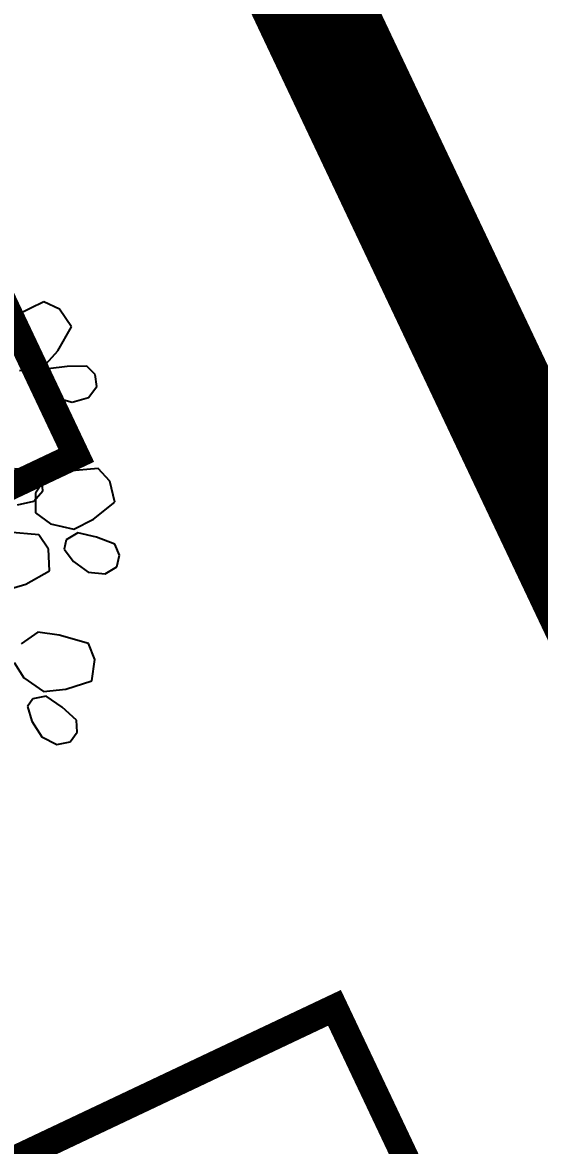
# Model space of a CAD drawing. Extents: x -809667 to 586099, y 3084146 to 3634412.
# Drawn here: x 381291.748 to 381292.518, y 3084300.04 to 3084301.712 of the extents above; entities that cross this region are included whole.
import ezdxf
from ezdxf.enums import TextEntityAlignment as Align

# ---------------------------------------------------------------- set-up
doc = ezdxf.new("R2010")
doc.units = 0
doc.header["$LTSCALE"] = 0.5
doc.header["$PDSIZE"] = 0.2
doc.layers.get('0').update_dxf_attribs({"linetype": 'CONTINUOUS'})
for name, color, linetype in [('EQUIP-箱柜', 3, 'CONTINUOUS'), ('WIRE-动力', 2, 'CONTINUOUS'), ('文字', 7, 'CONTINUOUS')]:
    doc.layers.add(name, color=color, linetype=linetype)
doc.styles.add('_TEL_ATTDEF', font='GBENOR', dxfattribs={"width": 0.8, "height": 3, "bigfont": 'GBCBIG'})
doc.styles.add('_TEL_DIM', font='SIMPLEX', dxfattribs={"width": 0.8, "height": 3.5, "bigfont": 'HZTXT'})

# ---------------------------------------------------------------- blocks, each defined once
blk = doc.blocks.new('紫薇')
at = {"color": 0}
for p, q in [((-496.477165334858, 62.51432237122208), (-483.9970516460016, 74.67645559739321)), ((-483.9970516460016, 74.67645559739321), (-453.7107517430559, 70.5087505793199)), ((-502.4300945606083, 41.74313271138817), (-496.477165334858, 62.51432237122208)), ((-481.804159373045, 23.48309572879225), (-502.4300945606083, 41.74313271138817)), ((-462.5097384359688, 12.34605309274048), (-481.804159373045, 23.48309572879225)), ((-438.7506184345111, 16.78740234766155), (-462.5097384359688, 12.34605309274048)), ((-504.3884730013087, -0.3970384830608964), (-485.8250191956758, 5.530373609624803)), ((-485.8250191956758, 5.530373609624803), (-466.8177215885371, 9.083453313447535)), ((-466.8177215885371, 9.083453313447535), (-455.5387187488377, 1.36266568209976)), ((-455.5387187488377, 1.36266568209976), (-453.7633612407371, -8.134658141992986)), ((-509.740851091221, -11.22676700633019), (-504.3884730013087, -0.3970384830608964)), ((-507.5216543423012, -23.09842105861753), (-509.740851091221, -11.22676700633019)), ((-453.7633612407371, -8.134658141992986), (-463.8675617240369, -19.85265621636063)), ((-463.8675617240369, -19.85265621636063), (-479.1674278592691, -30.08459436614066)), ((-496.2426474858075, -30.81920793931931), (-507.5216543423012, -23.09842105861753)), ((-479.1674278592691, -30.08459436614066), (-496.2426474858075, -30.81920793931931)), ((-421.0999644296244, -82.57756373751909), (-402.9033717894927, -75.60475601162761)), ((-425.8282303381711, -93.69396930094808), (-421.0999644296244, -82.57756373751909)), ((-482.7849862324074, -101.6918351063505), (-453.0383039368317, -94.63743085507303)), ((-453.0383039368317, -94.63743085507303), (-431.511744979769, -92.67271497752517)), ((-431.511744979769, -92.67271497752517), (-415.1740482570603, -105.2847647396848)), ((-422.9379449617118, -105.4203180307522), (-425.8282303381711, -93.69396930094808)), ((-490.0288763958961, -117.5410236520693), (-482.7849862324074, -101.6918351063505)), ((-411.2383886855096, -112.4876321377233), (-422.9379449617118, -105.4203180307522)), ((-415.1740482570603, -105.2847647396848), (-409.1115113096312, -124.2589275641367)), ((-394.2325142426416, -110.783807954751), (-411.2383886855096, -112.4876321377233)), ((-488.0763984220102, -139.060027253814), (-490.0288763958961, -117.5410236520693)), ((-409.1115113096312, -124.2589275641367), (-419.6820057341829, -139.3268727241084)), ((-405.2236754046753, -146.2271816181019), (-377.1062859753147, -134.2254259726033)), ((-462.2470004698262, -148.6360574541613), (-488.0763984220102, -139.060027253814)), ((-419.6820057341829, -139.3268727241084), (-440.2323249252513, -152.0510916626081)), ((-409.6718976320699, -163.0760403713211), (-405.2236754046753, -146.2271816181019)), ((-440.2323249252513, -152.0510916626081), (-462.2470004698262, -148.6360574541613)), ((-459.511069342494, -166.82897437457), (-443.0708125997335, -156.6495983628556)), ((-443.0708125997335, -156.6495983628556), (-429.7643854878843, -159.7745726415887)), ((-474.679746276699, -179.0620145248249), (-459.511069342494, -166.82897437457)), ((-424.6780848316848, -167.9892302555963), (-429.866942034103, -182.5659962641075)), ((-429.7643854878843, -159.7745726415887), (-424.6780848316848, -167.9892302555963)), ((-404.0947329038754, -183.9512630002573), (-409.6718976320699, -163.0760403713211)), ((-475.7585410308093, -191.0939376065508), (-474.679746276699, -179.0620145248249)), ((-469.4006656007841, -201.3622589940205), (-475.7585410308093, -191.0939376065508)), ((-429.866942034103, -182.5659962641075), (-440.4374399334192, -197.6339435754344)), ((-377.0146202072501, -189.0035544866696), (-404.0947329038754, -183.9512630002573)), ((-354.73974118568, -188.6318522458896), (-377.0146202072501, -189.0035544866696)), ((-456.0942350141704, -204.4872311213985), (-469.4006656007841, -201.3622589940205)), ((-440.4374399334192, -197.6339435754344), (-456.0942350141704, -204.4872311213985)), ((-417.9431936983019, -265.7125198049471), (-392.7535832868889, -248.3887426694855)), ((-392.7535832868889, -248.3887426694855), (-373.3904021009803, -238.7804096499458)), ((-373.3904021009803, -238.7804096499458), (-353.5999557450414, -244.6389390239492)), ((-418.9725328311324, -283.108242935501), (-417.9431936983019, -265.7125198049471)), ((-341.0925502087921, -260.1417779857293), (-345.5060730949044, -278.0107214199379)), ((-345.5060730949044, -278.0107214199379), (-360.0721569964662, -297.2993337651715)), ((-409.3783406261355, -302.468799800612), (-418.9725328311324, -283.108242935501)), ((-381.8338832287118, -302.0675272783265), (-409.3783406261355, -302.468799800612)), ((-360.0721569964662, -297.2993337651715), (-381.8338832287118, -302.0675272783265)), ((-372.7106638085097, -318.0435847593471), (-361.0577957024798, -302.6126935770735)), ((-361.0577957024798, -302.6126935770735), (-347.5210510334, -300.7198094082996)), ((-347.5210510334, -300.7198094082996), (-339.8107403181493, -306.5423657847568)), ((-339.8107403181493, -306.5423657847568), (-339.3834703210741, -322.009226703085)), ((-382.4359500007704, -334.9301131116226), (-372.7106638085097, -318.0435847593471)), ((-339.3834703210741, -322.009226703085), (-343.7969956705347, -339.8781733987853)), ((-379.0954642090946, -346.5392528632656), (-382.4359500007704, -334.9301131116226)), ((-369.4575764043257, -353.8174478868023), (-379.0954642090946, -346.5392528632656)), ((-343.7969956705347, -339.8781733987853), (-355.920829272829, -351.9245604565367)), ((-355.920829272829, -351.9245604565367), (-369.4575764043257, -353.8174478868023))]:
    blk.add_line(p, q, dxfattribs=at)
blk = doc.blocks.new('123213')
at = {"layer": '文字', "color": 8, "linetype": 'Continuous'}
for points in [[(381889.9904124757, 3087161.011141139, 0.266364160668824), (381886.247561204, 3087164.325965094, 0.266364160668824)], [(381889.4307477696, 3087160.792865206, 0.2552337273009835), (381886.1418449125, 3087163.728333791, 0.2552337273009835)]]:
    blk.add_lwpolyline(points, format="xyb", dxfattribs=at)
at = {"layer": '文字', "color": 8, "linetype": 'Continuous', "xscale": -0.00148055020779717, "yscale": 0.00148055020779717, "zscale": 0.00148055020779717, "rotation": 18.39408185160881}
blk.add_blockref('紫薇', (381884.9844488137, 3087162.634738619), dxfattribs=at)
blk = doc.blocks.new('$equip$00002708')
for p, q in [((-0.75, 0.5999999999994543), (-0.75, 0)), ((0.75, 0.5999999999994543), (-0.75, 0.5999999999994543)), ((0.75, 0), (0.75, 0.5999999999994543)), ((-0.75, 0), (0.75, 0))]:
    blk.add_line(p, q)
at = {"const_width": 0.04}
blk.add_lwpolyline([(-0.75, 0.5999999999994543), (-0.75, 0), (0.75, 0), (0.75, 0.5999999999994543), (-0.75, 0.5999999999994543), (-0.75, 0)], dxfattribs=at)
for p in [(0, 0.5999999999994543), (-0.75, 0.3000000000001819), (0.75, 0.3000000000001819), (0, 0)]:
    blk.add_point(p)
at = {"color": 7, "style": '_TEL_DIM'}
blk.add_attdef('$TEXT$', text='', height=0.4, dxfattribs=at).set_placement((1.818989403545856e-12, 0.2999999999992724), align=Align.MIDDLE_CENTER)
at = {"color": 7, "style": '_TEL_DIM', "flags": 1}
for tag in ['REMARK', 'A']:
    blk.add_attdef(tag, text='', height=0.4, dxfattribs=at).set_placement((0, 0), align=Align.MIDDLE_CENTER)

msp = doc.modelspace()

# ---------------------------------------------------------------- linework, layer by layer
at = {"layer": 'WIRE-动力', "linetype": 'Continuous', "const_width": 0.175}
msp.add_lwpolyline([(381294.2727876258, 3084306.883830611), (381290.5727784445, 3084305.132704051), (381302.323927463, 3084280.303339755)], dxfattribs=at)

# ---------------------------------------------------------------- block references
at = {"layer": 'EQUIP-箱柜', "linetype": 'Continuous'}
ref = msp.add_blockref('$equip$00002708', (381290.9648528613, 3084301.488418516), dxfattribs=dict(at, rotation=295.3270831913837))
ref.add_attrib('$TEXT$', 'AC', dxfattribs={"layer": '0', "color": 7, "height": 0.4, "rotation": 25.32708319138374, "style": '_TEL_ATTDEF'}).set_placement((381291.2360169935, 3084301.616754066), align=Align.MIDDLE_CENTER)
ref = msp.add_blockref('$equip$00002708', (381291.9911381929, 3084299.31004158), dxfattribs=dict(at, rotation=295.3270831913837))
ref.add_attrib('$TEXT$', 'AC', dxfattribs={"layer": '0', "color": 7, "height": 0.4, "rotation": 25.32708319138374, "style": '_TEL_ATTDEF'}).set_placement((381292.2623023251, 3084299.43837713), align=Align.MIDDLE_CENTER)
at = {"layer": '文字', "color": 8}
msp.add_blockref('123213', (-593.8496636126656, -2861.669633126352), dxfattribs=at)

doc.saveas('drawing.dxf')
